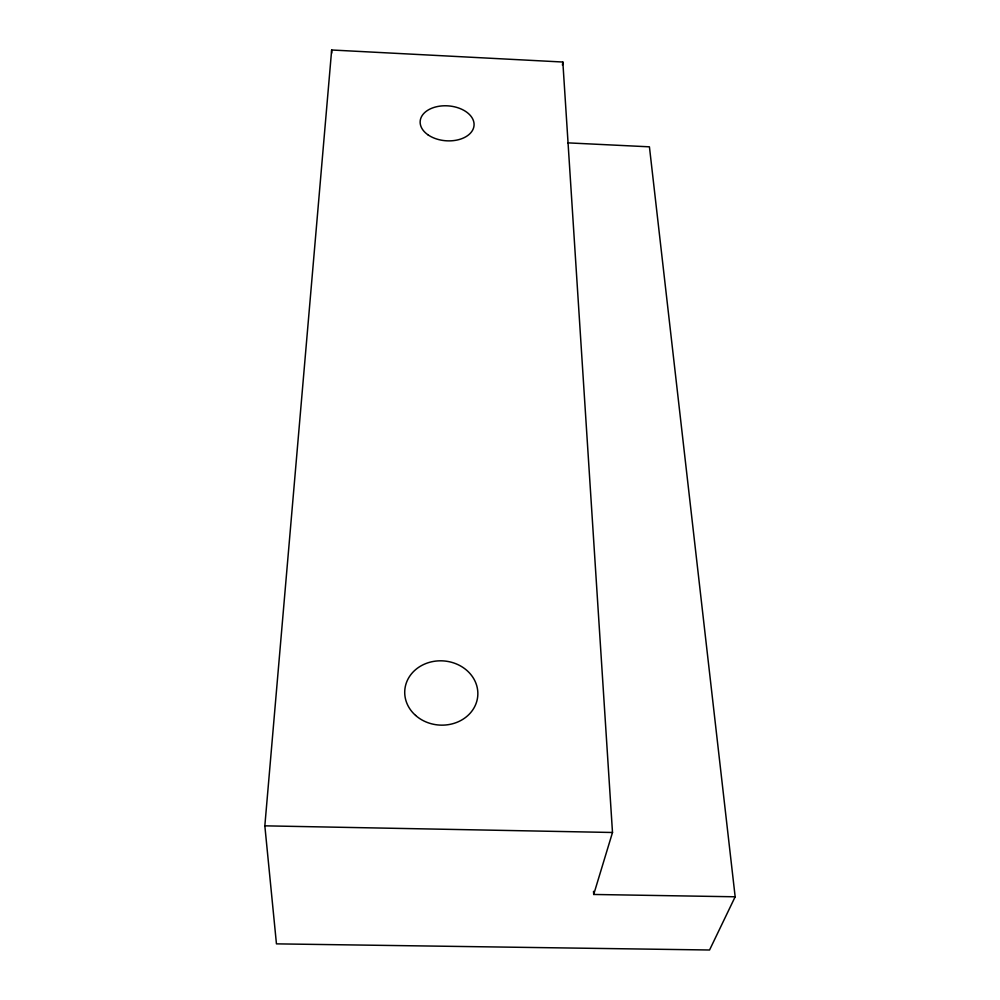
<?xml version="1.0" encoding="UTF-8"?>
<svg xmlns="http://www.w3.org/2000/svg" width="1000" height="1000" viewBox="0 0 1000 1000"><rect width="100%" height="100%" fill="white"/><g stroke="black" fill="none" stroke-linecap="round" stroke-linejoin="round"><path stroke-width="1.5" d="M735.163 896.787L709.562 950L276.45 943.863L264.837 825.837L331.662 50L562.837 62.025L612.5 832.487L593.7 894.463L735.163 896.787L649.425 146.825L567.825 142.863M562.438 65.113L562.837 62.025M264.837 825.837L612.5 832.487M593.525 891.338L593.7 894.463M331.662 50L331.7 53.1M415.575 715.413A36.587 32.138 4.3 0 0 476.662 701.725A36.587 32.138 4.3 0 0 431.613 661.8A36.587 32.138 4.3 0 0 415.575 715.413M428.113 134.913A27.025 17.488 4.4 0 0 473.188 128.963A27.025 17.488 4.4 0 0 440.012 106.112A27.025 17.488 4.4 0 0 428.113 134.913"/></g></svg>
